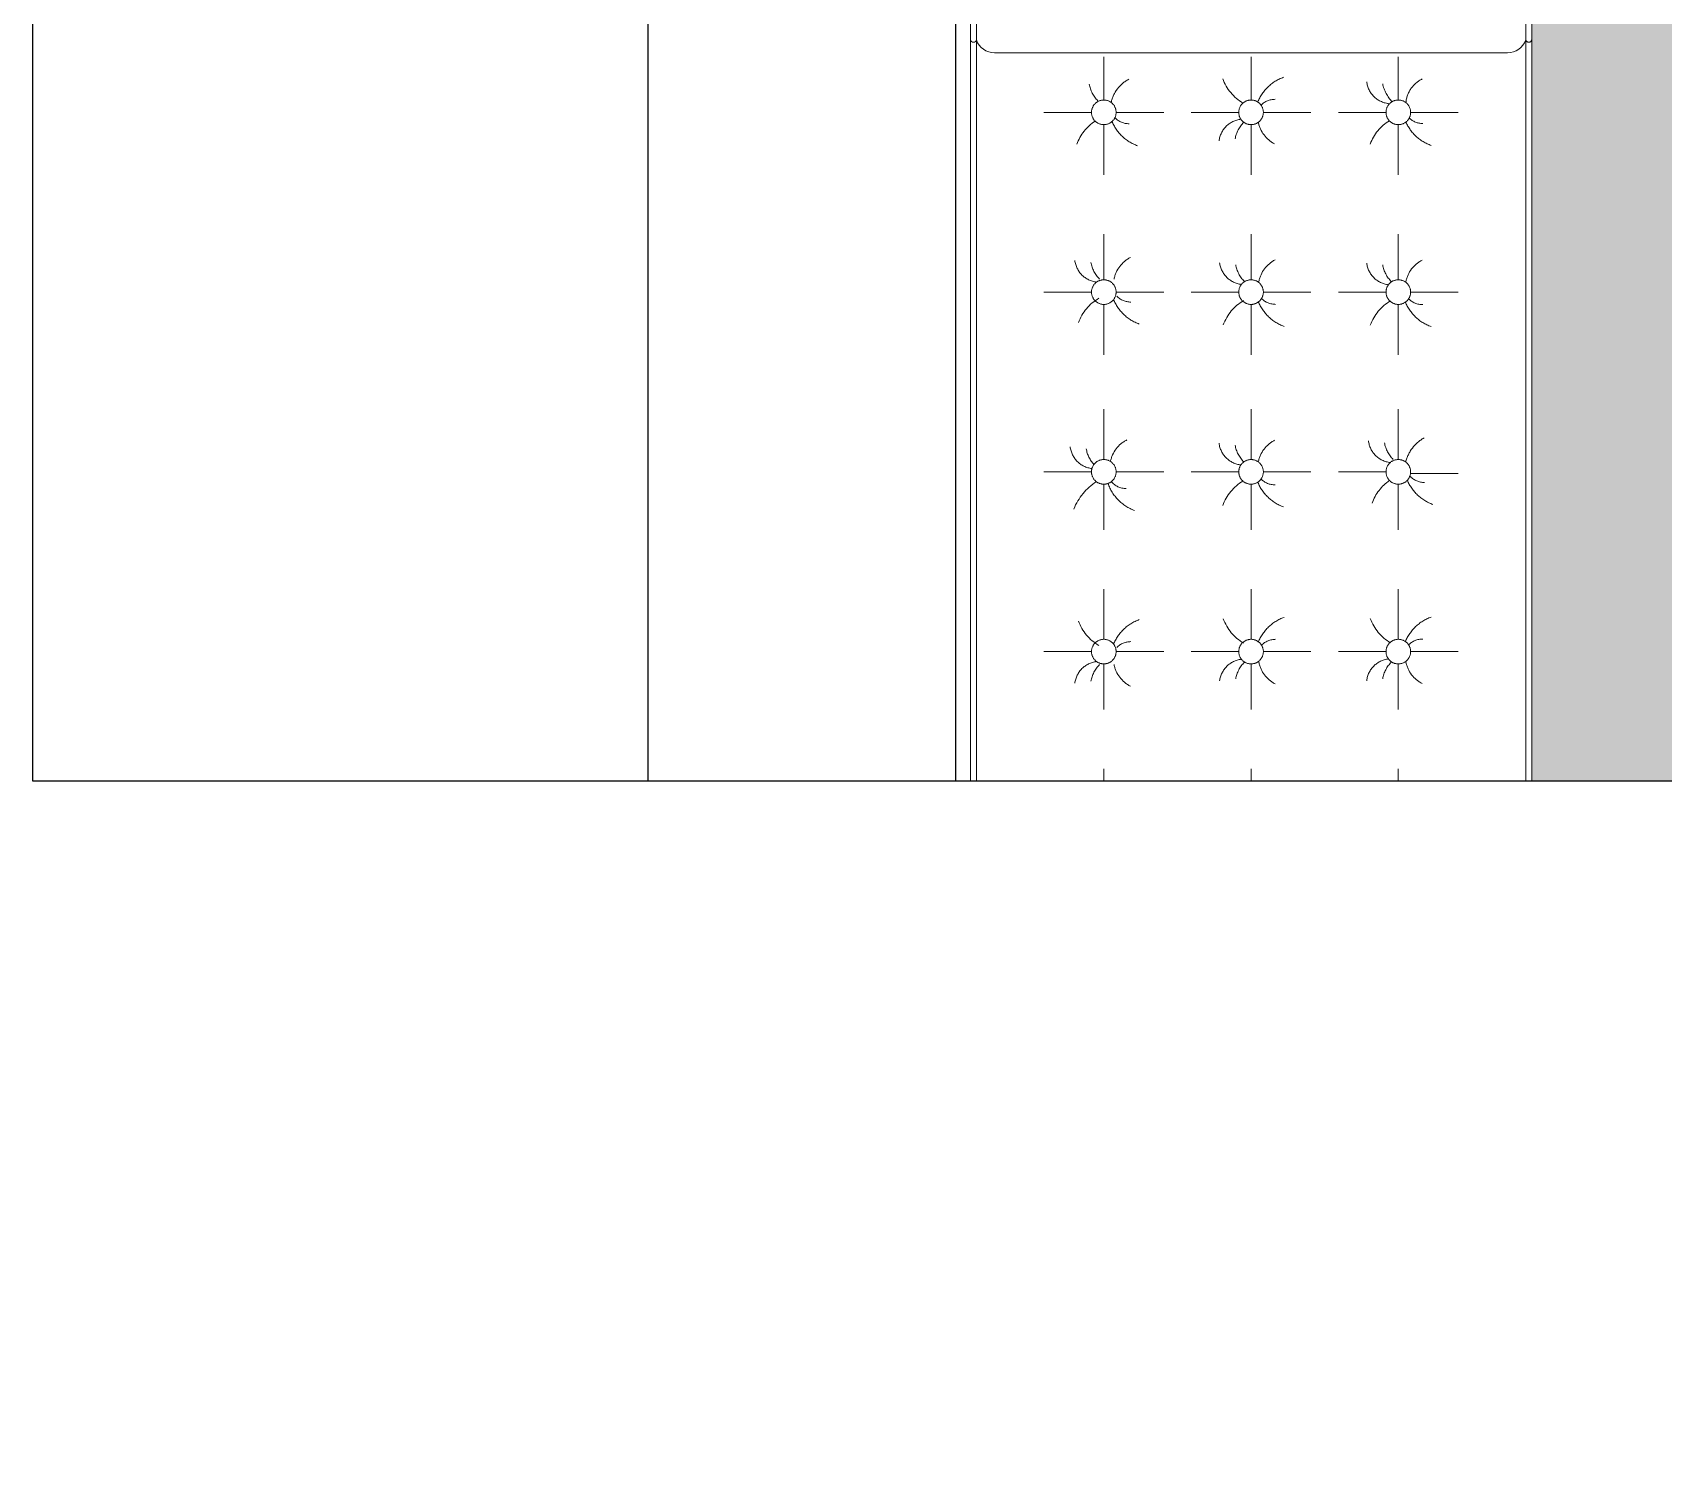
# Model space of a CAD drawing. Header units: millimetres. Extents: x 3162 to 221128, y -144913 to 11496.
# Drawn here: x 215230 to 216555, y -14023 to -12854 of the extents above; entities that cross this region are included whole.
import ezdxf
from ezdxf.xclip import XClip

# ---------------------------------------------------------------- set-up
doc = ezdxf.new("R2010")
doc.units = ezdxf.units.MM
doc.header["$LTSCALE"] = 10
doc.header["$XCLIPFRAME"] = 2
doc.linetypes.add('DASH', pattern=[8.889999999999997, 6.349999999999998, -2.54])
doc.linetypes.add('HIDDEN', pattern=[9.524999999999995, 6.349999999999998, -3.174999999999998])
for name, color, linetype, lineweight in [('FC-Hatch【平面填充】', 250, 'Continuous', 0), ('FF-【活动成品家具】', 51, 'Continuous', 0), ('Hidden【虚线】', 136, 'DASH', 0)]:
    doc.layers.add(name, color=color, linetype=linetype, lineweight=lineweight)
doc.layers.add('WALL_NEW【新建墙体】', color=4, linetype='Continuous')
doc.layers.add('WALL【墙体】', color=7, linetype='Continuous')

# ---------------------------------------------------------------- blocks, each defined once
blk = doc.blocks.new('贵妃椅22')
for p, q in [((100.0000036324782, -8.2050071342e-06), (100.0000036324782, 599.9999917949928)), ((100.0000036324782, 599.9999917949928), (228.6967198077182, 599.9999917949928)), ((127.1415681524086, 599.9999917949928), (127.1415681524086, -8.2050071342e-06)), ((228.6967198077182, 599.9999917949928), (228.6967198077182, 584.9999917949928)), ((1350.000003632478, 599.9999917949882), (1223.737496810529, 599.9999917949882)), ((1223.737496810529, 584.999991794988), (1223.737496810529, 599.9999917949882)), ((1322.858439112548, 599.9999917949882), (1322.858439112548, -8.2050116816e-06)), ((1350.000003632478, -8.2050116816e-06), (1350.000003632478, 599.9999917949882)), ((228.6967198077182, 584.9999917949928), (228.6967198077182, 584.9999917949928)), ((228.6967198077182, 584.9999917949928), (825.0000036324782, 584.9999917949916)), ((228.6967198077182, 584.9999917949928), (228.6967198077182, 576.0416467356292)), ((1223.737496810529, 584.999991794988), (825.0000036324782, 584.9999917949916)), ((1223.737496810529, 584.999991794988), (1223.737496810529, 584.999991794988)), ((1223.737496810529, 584.999991794988), (1223.737496810529, 576.0416467355955)), ((234.0454184269475, 578.9999917949928), (287.529332736769, 578.9999917949898)), ((244.8315618768392, 578.9999917949928), (825.0000036324782, 578.9999917949915)), ((1164.904883881507, 578.9999917949889), (825.0000036324782, 578.9999917949915)), ((1218.388798191299, 578.9999917949882), (1164.904883881507, 578.9999917949889)), ((244.8315618768392, 20.99999179499286), (825.0000036324782, 20.99999179499162)), ((1164.904883881507, 20.99999179498889), (825.0000036324782, 20.99999179499162)), ((1218.209409580333, 20.99999179498832), (1164.904883881507, 20.99999179498889)), ((1223.737496810529, 23.95833685438106), (1223.737496810529, 14.99999179498832)), ((243.4166595998104, 14.99999179499286), (825.0000036324782, 14.99999179499161)), ((1223.737496810529, 14.99999179498832), (825.0000036324782, 14.99999179499161)), ((1223.737496810529, 14.99999179498832), (1223.737496810529, -8.2050116816e-06)), ((100.0000036324782, -8.2050071342e-06), (228.6967198077182, -8.2050071342e-06)), ((1350.000003632478, -8.2050116816e-06), (1223.737496810529, -8.2050116816e-06))]:
    blk.add_line(p, q)
at = {"color": 8, "ltscale": 150}
for p, q in [((220.8656272984226, 39.49854962612448), (220.8656272984226, 560.5014339638903)), ((300.888512476231, 39.49854962612153), (300.888512476231, 560.5014339638874)), ((1151.545704142016, 39.49854962612051), (1151.545704142016, 560.5014339638864)), ((1231.568589319824, 39.49854962611994), (1231.568589319824, 560.5014339638858)), ((158.9225238375366, 307.4719173059886), (142.9213170051516, 298.5848980343464)), ((142.9213170051516, 298.5848980343464), (208.4273015643994, 298.5848980343464)), ((208.4273015643994, 298.5848980343464), (192.4260947319853, 289.6978787627333)), ((1256.332847183396, 307.4719173059841), (1240.331640350981, 298.5848980343419)), ((1240.331640350981, 298.5848980343419), (1314.579221293068, 298.5848980343419)), ((1314.579221293068, 298.5848980343419), (1298.578014460683, 289.6978787627288))]:
    blk.add_line(p, q, dxfattribs=at)
at = {"color": 8, "linetype": 'HIDDEN', "ltscale": 150}
for p, q in [((361.2035159748629, 462.0488822009938), (361.2035159748629, 510.4020906116345)), ((543.7103121419786, 462.0488822009948), (543.7103121419786, 510.4020906116358)), ((726.2171083091234, 462.0488822009955), (726.2171083091234, 510.4020906116365)), ((908.7239044762683, 462.0488822009941), (908.7239044762683, 510.4020906116351)), ((1091.230700643384, 462.0488822009928), (1091.230700643384, 510.4020906116335)), ((348.7035159748629, 449.5488822009938), (304.8823319837684, 449.5488822009938)), ((373.7035159748629, 449.5488822009938), (424.7400670897332, 449.5488822009938)), ((531.2103121419786, 449.5488822009948), (484.8364024954499, 449.5488822009948)), ((556.2103121419786, 449.5488822009948), (607.246863256878, 449.5488822009948)), ((713.7171083091234, 449.5488822009955), (667.3431986625948, 449.5488822009955)), ((738.7171083091234, 449.5488822009955), (789.7536594240227, 449.5488822009955)), ((896.2239044762683, 449.5488822009941), (845.1873533613689, 449.5488822009941)), ((921.2239044762683, 449.5488822009941), (967.597814122797, 449.5488822009941)), ((1078.730700643384, 449.5488822009928), (1027.694149528513, 449.5488822009928)), ((1103.730700643384, 449.5488822009928), (1147.551884634507, 449.5488822009928)), ((361.2035159748629, 437.0488822009938), (361.2035159748629, 388.7585788787691)), ((543.7103121419786, 437.0488822009948), (543.7103121419786, 388.7585788787702)), ((726.2171083091234, 437.0488822009955), (726.2171083091234, 388.7585788787709)), ((908.7239044762683, 437.0488822009941), (908.7239044762683, 388.7585788787695)), ((1091.230700643384, 437.0488822009928), (1091.230700643384, 388.7585788787682)), ((361.2035159748629, 312.4999917949899), (361.2035159748629, 360.7902951172147)), ((543.7103121419786, 312.4999917949909), (543.7103121419786, 360.7902951172156)), ((726.2171083091234, 312.4999917949916), (726.2171083091234, 360.7902951172162)), ((908.7239044762683, 312.4999917949903), (908.7239044762683, 360.7902951172149)), ((1091.230700643384, 312.4999917949889), (1091.230700643384, 360.7902951172135)), ((348.7035159748629, 299.9999917949899), (304.8823319837684, 299.9999917949899)), ((373.7035159748629, 299.9999917949899), (424.7400670897332, 299.9999917949899)), ((531.2103121419786, 299.9999917949909), (484.8364024954499, 299.9999917949909)), ((556.2103121419786, 299.9999917949909), (607.246863256878, 299.9999917949909)), ((713.7171083091234, 299.9999917949916), (667.3431986625948, 299.9999917949916)), ((738.7171083091234, 299.9999917949916), (789.7536594240227, 299.9999917949916)), ((896.2239044762683, 299.9999917949903), (845.1873533613689, 299.9999917949903)), ((921.2239044762683, 299.9999917949903), (967.597814122797, 299.9999917949903)), ((1078.730700643384, 299.9999917949889), (1027.694149528513, 299.9999917949889)), ((1103.730700643384, 299.9999917949889), (1147.551884634507, 299.9999917949889)), ((361.2035159748629, 287.4999917949899), (361.2035159748629, 239.1467833843781)), ((543.7103121419786, 287.4999917949909), (543.7103121419786, 239.1467833843791)), ((726.2171083091234, 287.4999917949916), (726.2171083091234, 239.1467833843798)), ((908.7239044762683, 287.4999917949903), (908.7239044762683, 239.1467833843784)), ((1091.230700643384, 287.4999917949889), (1091.230700643384, 239.146783384377)), ((361.2035159748629, 162.951101388986), (361.2035159748629, 211.2414047112106)), ((543.7103121419786, 162.951101388987), (543.7103121419786, 211.2414047112117)), ((726.2171083091234, 162.9511013889877), (726.2171083091234, 211.2414047112123)), ((908.7239044762683, 162.9511013889863), (908.7239044762683, 211.241404711211)), ((1091.230700643384, 162.9511013889849), (1091.230700643384, 211.2414047112096)), ((348.7035159748629, 150.451101388986), (304.8823319837684, 150.451101388986)), ((373.7035159748629, 150.451101388986), (424.7400670897332, 150.451101388986)), ((531.2103121419786, 150.451101388987), (484.8364024954499, 150.451101388987)), ((556.2103121419786, 150.451101388987), (607.246863256878, 150.451101388987)), ((713.7171083091234, 150.4511013889877), (667.3431986625948, 150.4511013889877)), ((738.7171083091234, 150.4511013889877), (789.7536594240227, 150.4511013889877)), ((896.2239044762683, 150.4511013889863), (845.1873533613689, 150.4511013889863)), ((921.2239044762683, 150.4511013889863), (967.597814122797, 150.4511013889863)), ((1078.730700643384, 150.4511013889849), (1027.694149528513, 150.4511013889849)), ((1103.730700643384, 150.4511013889849), (1147.551884634507, 150.4511013889849)), ((361.2035159748629, 137.951101388986), (361.2035159748629, 89.59789297837416)), ((543.7103121419786, 137.951101388987), (543.7103121419786, 89.59789297837517)), ((724.5649735218323, 137.9511013889877), (724.5649735218323, 89.59789297837585)), ((908.7239044762683, 137.9511013889863), (908.7239044762683, 89.59789297837446)), ((1091.230700643384, 137.9511013889849), (1091.230700643384, 89.59789297837312))]:
    blk.add_line(p, q, dxfattribs=at)
at = {"linetype": 'HIDDEN', "ltscale": 150}
for p, q in [((228.6967198077182, 23.95833685438561), (228.6967198077182, 14.99999179499286)), ((234.2248070379137, 20.99999179499286), (287.529332736769, 20.99999179498991)), ((243.4166595998104, 14.99999179499286), (228.6967198077182, 14.99999179499286)), ((228.6967198077182, 14.99999179499286), (228.6967198077182, -8.2050071342e-06))]:
    blk.add_line(p, q, dxfattribs=at)
for points in [[(234.2248070379137, 584.9999917949928), (234.2248070379137, 584.9999917949928), (287.529332736769, 584.9999917949898)], [(1218.209409580333, 584.999991794988), (1218.209409580333, 584.999991794988), (1164.904883881507, 584.9999917949888)], [(1164.904883881507, 14.99999179498888), (1164.904883881507, 14.99999179498888), (1218.209409580333, 14.99999179498832)]]:
    blk.add_lwpolyline(points)
blk.add_lwpolyline([(287.529332736769, 14.99999179498991), (287.529332736769, 14.99999179498991), (234.2248070379137, 14.99999179499286)], dxfattribs=at)
at = {"color": 8, "linetype": 'HIDDEN', "ltscale": 150}
for centre in [(361.2035159748629, 449.5488822009938), (543.7103121419786, 449.5488822009948), (726.2171083091234, 449.5488822009955), (908.7239044762683, 449.5488822009941), (1091.230700643384, 449.5488822009928), (361.2035159748629, 299.9999917949899), (543.7103121419786, 299.9999917949909), (726.2171083091234, 299.9999917949916), (908.7239044762683, 299.9999917949903), (1091.230700643384, 299.9999917949889), (361.2035159748629, 150.451101388986), (543.7103121419786, 150.451101388987), (726.2171083091234, 150.4511013889877), (908.7239044762683, 150.4511013889863), (1091.230700643384, 150.4511013889849)]:
    blk.add_circle(centre, 12.5, dxfattribs=at)
for centre, radius, start, end in [((235.4368311103899, 581.9999917949928), 3.235583773026221, 111.9991034623336, 248.0008965376664), ((287.0747452233627, 581.9999917949898), 3.034246167886228, 278.6164334209618, 81.3835665790382), ((1165.359471394913, 581.9999917949888), 3.034246167886228, 98.61643342096178, 261.3835665790382), ((1216.997385507857, 581.9999917949882), 3.235583773026221, 291.9991034623337, 68.00089653766639), ((1216.64356435975, 17.99999179498832), 3.384061355060337, 297.5622358154118, 62.4377641845882)]:
    blk.add_arc(centre, radius, start, end)
at = {"color": 8, "ltscale": 150}
for centre, start, end in [((241.0101216146722, 560.0933773177704), 110.2224802992624, 178.8395476071204), ((280.7440181600104, 560.0933773177676), 1.160452392879584, 69.77751970073757), ((1171.690198458265, 560.0933773177663), 110.2224802992624, 178.8395476071204), ((1211.424095003575, 560.093377317766), 1.160452392879584, 69.77751970073757), ((1171.690198458265, 39.90660627221121), 181.1604523928796, 249.7775197007376), ((1211.424095003575, 39.90660627221064), 290.2224802992624, 358.8395476071204)]:
    blk.add_arc(centre, 20.14862678901738, start, end, dxfattribs=at)
at = {"color": 8, "linetype": 'HIDDEN', "ltscale": 150}
for centre, radius, start, end in [((389.9548483873659, 458.5843781368457), 25.2181436981035, 96.8605540097, 173.3872954696859), ((754.6214622926201, 458.6864544938743), 25.2181436981035, 96.8605540097, 173.3872954696859), ((293.3380913412548, 410.9146440346376), 75.464139832116, 38.78260823803375, 66.19467836445367), ((390.7291564954503, 435.6189471406977), 32.25547185630295, 100.3350618777534, 132.5442571210974), ((508.5212825018679, 453.9563004184175), 25.2181436981035, 6.612704530314093, 83.1394459903), ((591.1259342182602, 430.5418509918682), 47.71302712954682, 110.1645401548422, 149.5652617573926), ((665.4753591593471, 423.9485984431539), 60.6386156025848, 33.13639803045861, 67.72117765327297), ((755.3957704009372, 435.721023497086), 32.25547185697119, 100.3350618793938, 132.3103092752914), ((861.3082823999865, 430.5418509918675), 47.71302712954682, 30.43473824260738, 69.83545984515783), ((943.9129341163788, 453.9563004184168), 25.2181436981035, 96.8605540097, 173.3872954696859), ((1042.314996975765, 432.2650340237877), 47.71302712856114, 33.06424156534318, 69.83545984515783), ((1125.693956799747, 432.714052453316), 32.25547185628187, 100.3350618777534, 134.7988788103394), ((507.7469743937837, 430.9908694222404), 32.2554718563123, 45.20112118966056, 79.66493812224662), ((944.6872422244924, 430.9908694222398), 32.2554718563123, 100.3350618777534, 134.7988788103394), ((364.303967637039, 403.0886741586725), 44.58493567132732, 109.3862289913926, 160.2225397564872), ((364.4285179375438, 426.8192420089326), 19.74867822525309, 131.0371020829639, 180.2276435435467), ((361.8832347397693, 412.9527348862318), 31.4354297451858, 26.92852908580685, 71.74712041835284), ((536.5928961494938, 408.3246571677747), 31.43542974518876, 101.2702423891354, 153.0714709141931), ((533.5519839765038, 422.0924689715332), 20.24416143612741, 0.05725987490869411, 44.87651846896716), ((534.1321722622669, 398.4358334243017), 44.63094782655335, 19.7900035330675, 67.69562033608902), ((728.8478038478934, 403.2667762906656), 44.44368560004056, 108.894530073207, 160.261211591933), ((728.9164544937667, 426.9568986464308), 19.57017729823137, 130.1018588686223, 180.3338898793656), ((730.5914469716953, 411.965229358875), 31.43542974518876, 26.92852908580685, 78.7297576108646), ((918.3020443560091, 398.435833424301), 44.63094782655335, 112.304379663911, 160.2099964669325), ((918.882232641743, 422.0924689715323), 20.24416143612741, 135.1234815310327, 179.9427401250913), ((915.841320468782, 408.3246571677738), 31.43542974518876, 26.92852908580685, 78.7297576108646), ((1099.308758931263, 400.1590164553771), 44.63094782655335, 112.304379663911, 160.2099964669325), ((1099.888947217027, 423.8156520025793), 20.24416143612741, 135.1234815310327, 179.9427401250913), ((1093.33900230535, 407.1160350578128), 35.90636358015946, 28.56394392531509, 77.2040642307268), ((392.5783812804439, 307.8779023567332), 25.2181436981035, 96.8605540097, 173.3872954696859), ((510.8850721464257, 306.8837574067012), 25.2181436981035, 6.612704530314093, 83.1394459903), ((758.2595264041737, 307.4574662100075), 25.2181436981035, 96.8605540097, 173.3872954696859), ((941.549144471821, 306.8837574067005), 25.2181436981035, 96.8605540097, 173.3872954696859), ((1059.188282548362, 307.4574662100048), 25.2181436981035, 6.612704530314093, 83.1394459903), ((309.9737295640516, 284.463452930213), 47.71302712954682, 30.43473824260738, 69.83545984515783), ((393.3526893885282, 284.9124713605852), 32.2554718563123, 100.3350618777534, 134.7988788103394), ((510.1107640383416, 283.9183264105242), 32.2554718563123, 45.20112118966056, 79.66493812224662), ((593.4897238628182, 283.4693079801519), 47.71302712954682, 110.1645401548422, 149.5652617573926), ((675.6548746877816, 284.0430167834874), 47.71302712954682, 30.43473824260738, 69.83545984515783), ((759.0338345122873, 284.4920352138597), 32.2554718563123, 100.3350618777534, 134.7988788103394), ((858.9444927554287, 283.4693079801512), 47.71302712954682, 30.43473824260738, 69.83545984515783), ((942.3234525799344, 283.9183264105235), 32.2554718563123, 100.3350618777534, 134.7988788103394), ((1058.413974440249, 284.4920352138569), 32.2554718563123, 45.20112118966056, 79.66493812224662), ((1141.792934264755, 284.0430167834846), 47.71302712954682, 110.1645401548422, 149.5652617573926), ((366.9674915200449, 252.3574353626464), 44.63094782655335, 112.304379663911, 160.2099964669325), ((367.547679805808, 276.0140709098487), 20.24416143612741, 135.1234815310327, 179.9427401250913), ((364.5067676328181, 262.2462591060903), 31.43542974518876, 26.92852908580685, 78.7297576108646), ((538.9566857940516, 261.2521141560584), 31.43542974518876, 101.2702423891354, 153.0714709141931), ((535.9157736210618, 275.0199259598168), 20.24416143612741, 0.05725987490869411, 44.87651846896716), ((536.4959619068248, 251.3632904125854), 44.63094782655335, 19.7900035330675, 67.69562033608902), ((732.6486366438039, 251.9369992159208), 44.63094782655335, 112.304379663911, 160.2099964669325), ((733.228824929538, 275.5936347631522), 20.24416143612741, 135.1234815310327, 179.9427401250913), ((730.1879127565771, 261.8258229593938), 31.43542974518876, 26.92852908580685, 78.7297576108646), ((915.938254711451, 251.3632904125846), 44.63094782655335, 112.304379663911, 160.2099964669325), ((916.518442997185, 275.0199259598161), 20.24416143612741, 135.1234815310327, 179.9427401250913), ((913.4775308242238, 261.2521141560577), 31.43542974518876, 26.92852908580685, 78.7297576108646), ((1087.259896195959, 261.8258229593911), 31.43542974518876, 101.2702423891354, 153.0714709141931), ((1084.218984022969, 275.5936347631494), 20.24416143612741, 0.05725987490869411, 44.87651846896716), ((1084.799172308732, 251.936999215918), 44.63094782655335, 19.7900035330675, 67.69562033608902), ((511.1749835936934, 157.5583114709017), 25.2181436981035, 6.612704530314093, 83.1394459903), ((941.2592330245534, 157.558311470901), 25.2181436981035, 96.8605540097, 173.3872954696859), ((1125.209341455105, 157.5583114708996), 25.2181436981035, 96.8605540097, 173.3872954696859), ((295.9271516272274, 101.2842570985085), 82.62620541886604, 44.67844988720389, 65.6545975206102), ((396.1458303466788, 155.1890025363536), 25.2181436981035, 96.8605540097, 173.3872954696859), ((510.4006754856092, 134.5928804747537), 32.2554718563123, 45.20112118966056, 79.66493812224662), ((593.7796353101147, 134.1438620443815), 47.71302712954682, 110.1645401548422, 149.5652617573926), ((678.0921685451758, 132.3385437357664), 47.71302713765583, 34.46683043536547, 69.83545984301767), ((760.6968202657007, 155.7529931694461), 25.2181436981035, 96.8605540097, 173.3872954696859), ((858.6545813081611, 134.1438620443808), 47.71302712954682, 30.43473824260738, 69.83545984515783), ((942.0335411326377, 134.5928804747531), 32.2554718563123, 100.3350618777534, 134.7988788103394), ((1044.243135400174, 136.980050112469), 44.48940706149359, 30.41456067917354, 70.55710956903991), ((1127.280234218866, 130.8168412039803), 36.20779973736176, 101.2815643210634, 134.2339937721485), ((396.9201384547631, 132.2235715401766), 32.2554718563123, 100.3350618777534, 134.7988788103394), ((761.471128373785, 132.787562173269), 32.2554718563123, 100.3350618777534, 134.7988788103394), ((370.5349405862798, 99.66853554226692), 44.63094782655335, 112.304379663911, 160.2099964669325), ((366.9241357944847, 124.1597296386317), 16.07379912657035, 119.5242607257933, 182.9039485935355), ((361.1561512258486, 103.7772992433747), 40.27175786120835, 29.80406885123204, 75.71701141313329), ((539.2465972413193, 111.926668220288), 31.43542974518876, 101.2702423891354, 153.0714709141931), ((536.2056850683293, 125.6944800240463), 20.24416143612741, 0.05725987490869411, 44.87651846896716), ((536.7858733540924, 102.0378444768149), 44.63094782655335, 19.7900035330675, 67.69562033608902), ((735.0859305082703, 100.2325261735258), 44.63094782994018, 112.9634539223697, 160.2099964669325), ((735.666118791065, 123.8891617225616), 20.24416143612741, 135.1234815310327, 179.9427401250913), ((727.0855019879817, 105.4929136163572), 38.50459661231614, 29.33652004971296, 76.33200405563072), ((915.6483432641832, 102.0378444768142), 44.63094782655335, 112.304379663911, 160.2099964669325), ((916.2285315499176, 125.6944800240457), 20.24416143612741, 135.1234815310327, 179.9427401250913), ((913.1876193769276, 111.9266682202873), 31.43542974518876, 26.92852908580685, 78.7297576108646), ((1099.598451692261, 102.0378444783263), 44.63094782372681, 114.1122750804674, 160.2099964690661), ((1098.72911139176, 125.983126760896), 18.79653932560536, 134.715790123796, 180.8182136225818), ((1098.223468006908, 112.8338067212597), 30.05826268830983, 26.32413102590885, 84.54431419409515), ((241.0101216146722, 39.90660627221519), 20.14862678901738, 181.1604523928796, 249.7775197007376), ((280.7440181600104, 39.90660627221223), 20.14862678901738, 290.2224802992624, 358.8395476071204)]:
    blk.add_arc(centre, radius, start, end, dxfattribs=at)
at = {"linetype": 'HIDDEN', "ltscale": 150}
for centre, radius, start, end in [((235.7906522584963, 17.99999179499286), 3.384061355060337, 117.5622358154118, 242.4377641845882), ((287.0201074712968, 17.99999179498991), 3.042911495750919, 279.6336639656164, 80.36633603438355), ((1165.41410914695, 17.99999179498889), 3.042911495750919, 99.63366396561645, 260.3663360343836)]:
    blk.add_arc(centre, radius, start, end, dxfattribs=at)
blk = doc.blocks.new('海龙_05091009')
at = {"layer": 'FC-Hatch【平面填充】'}
h = blk.add_hatch(dxfattribs=at)
h.set_pattern_fill('AR-SAND', color=256, scale=2.5)
h.set_pattern_definition([(37.50000000000001, (-3374.999999999993, -1675), (-4.000078239960113, 122.3533093323356), [0, -96.52, 0, -107.95, 0, -103.1875]), (7.499999999999999, (-3374.999999999993, -1675), (112.3808207845006, 179.2062751420886), [0, -52.07, 0, -86.995, 0, -33.33750000000001]), (327.5, (-3453.104999999996, -1675), (197.7480925603645, 0.3592961696364405), [0, -31.75, 0, -114.3, 0, -149.225]), (317.5, (-3453.104999999996, -1675), (190.8891131180743, 55.73233081430408), [0, -15.875, 0, -74.92999999999998, 0, -85.72499999999998])])
h.paths.add_polyline_path([(1175, -259.9775265478675), (1174.999999999978, 75.04494690475984), (1174.999999999978, 1075.000000000014), (1174.999999999978, 1194.999999999996), (1073.989994542426, 1194.999999999996), (1073.989994542426, 1206.999999999996), (754.9999999999854, 1207), (289.7333247738497, 1207), (277.9573729401818, 1207), (277.9573729401818, 1195), (174.9999999999854, 1195), (174.9999999999854, 1675), (-209.9999999999927, 1675), (-209.9999999999927, 1225), (-584.9999999999927, 1225), (-584.9999999999927, 1125), (-1334.999999999993, 1125), (-1334.999999999993, 1225), (-1709.999999999993, 1225), (-1709.999999999993, 1675), (-1895.000000001273, 1675), (-1895.000000001331, 1075.000000003365), (-3095.000000000109, 1075.000000003365), (-3174.999999999994, 1074.999999999993), (-3174.999999999994, 1675), (-3374.999999999993, 1675), (-3374.999999999993, 800), (-3374.999999999993, -800.0000000000073), (-3374.999999999993, -1674.999999999993), (-3174.999999999994, -1674.999999999993), (-3174.999999999994, -1074.999999999993), (-3094.999999999993, -1074.999999999993), (-3094.999999999993, -1674.999999999993), (-2509.999999999994, -1674.999999999993), (-2509.999999999994, -1255.000000000014, -0.2666666666666654), (-1909.999999999993, -1255.000000000014), (-1909.999999999993, -1675), (-1859.999999999993, -1675), (-1859.999999999993, 325), (-807.9443794633335, 325, -0.0829619080701777), (-741.2806307262144, 535.6082090783018), (-746.4526745225447, 538.7906078367523), (-740.3093443774777, 537.5029942471155, -0.0676040327796236), (-636.907743844029, 685.3611857642572), (-641.029393316865, 689.8209732605354), (-635.4612685072861, 686.923657238367, -0.0676040327796258), (-496.0024171537441, 801.4014479698126), (-498.7679884170356, 806.8078621675741), (-494.1880312875073, 802.5157243878275, -0.0676040327796106), (-329.0149541370192, 875.1228202960447), (-330.2193374217168, 881.0748921868), (-326.9672224407623, 875.706260873485, -0.1366377528075043), (32.65171954385005, 877.2826912150557), (34.71527211875218, 882.9940351601178), (34.7044876002401, 876.7172256424711, -0.0676040327796336), (200.5077675359789, 805.5610020625135), (204.035700139073, 810.5038140594188), (202.331852598727, 804.4626752937181, -0.0676040327796243), (342.7889777781893, 691.2119279323015), (347.5196397874461, 695.0196222269988), (344.2490958027847, 689.6621978392502, -0.0676040327796399), (448.9430038000572, 542.7162165404334), (454.5255436557127, 545.1063938662373), (449.930864512251, 540.8300195145422, -0.0676040327796321), (511.0968871138974, 371.0871154781635), (517.1172733732674, 371.8825073171065), (511.5392254038088, 369.0043421240625, -0.0676040327796099), (524.6409585294022, 189.0535700204345), (530.6526866850327, 188.1951857984676), (524.5049681896269, 186.9286901097584, -0.0676040327796234), (488.5707162296966, 10.11617548570939), (494.127923906024, 7.667677633759012), (487.866483041631, 8.106781640784902, -0.0676040327796205), (405.5613250757887, -152.454100157407), (410.2518596021109, -156.3111177548489), (404.3410787933098, -154.1989803875112, -0.067604032779623), (281.7692118668201, -286.6001632740481), (285.2451977550373, -291.579643266421), (280.123452574473, -287.9511201049354, -0.0676040327796235), (126.3754713283051, -382.3730140402222), (128.3791106066273, -388.1056511760289), (124.4262574639651, -383.2298531839551, -0.0676040327796108), (-49.0950536830278, -432.6696182462329), (-48.71236177378159, -438.7302490543188), (-51.20315784414561, -432.9687918633209, -0.0033102513488365), (-59.99999999999272, -434.1436221859366), (-59.99999999999272, -1675), (-9.999999999992724, -1675), (-9.999999999992724, -1255.000000000014, -0.2666666666666654), (590.0000000000073, -1255.000000000014), (590.0000000000073, -1674.999999999996), (1174.999999999978, -1674.999999999996), (1174.999999999978, -1459.977526547634)])
h.paths.add_polyline_path([(-2268.75263337847, 530.6928188503407, -0.0425409077106586), (-2719.564731360595, 529.9670320907059, -0.3926926283028841), (-2742.847185532985, 555.51717163594, -0.0540132978804107), (-2733.253124120049, 637.1861347588965, -0.1043875862949472), (-2775.572007571465, 953.7108372411167, -0.0804153247872458), (-2773.909922951731, 961.6565640474292), (-2766.138984126789, 988.2983255126054), (-2766.242290633956, 1052.465689578665), (-2223.757709367659, 1053.339064823336), (-2223.654402860433, 989.1717007573062), (-2215.797720518342, 962.5550990437912, -0.0804153247678433), (-2214.110060071172, 954.6147651750326, -0.1043875862954867), (-2255.40954633891, 637.9554409587945, -0.0540132978977461), (-2245.552568787112, 556.3177930882666, -0.3926926280040245)], flags=16)
at = {"layer": 'WALL【墙体】'}
for p, q in [((-3624.999999999995, 1925), (3375.000000000007, 1925)), ((-3374.999999999993, 1675), (3375.000000000007, 1675.000000000003))]:
    blk.add_line(p, q, dxfattribs=at)
at = {"layer": 'FF-【活动成品家具】', "xscale": 0.8, "yscale": 0.8, "zscale": 0.8}
blk.add_blockref('贵妃椅22', (94.99999709400437, 1195.000006564005), dxfattribs=at)

msp = doc.modelspace()

# ---------------------------------------------------------------- linework, layer by layer
at = {"layer": 'Hidden【虚线】'}
msp.add_lwpolyline([(220079.5689371614, -13461.73938295653), (220079.5689371614, -11961.73938295652), (215229.5689371614, -11961.73938295652), (215229.5689371614, -13461.73938295653)], close=True, dxfattribs=at)

# ---------------------------------------------------------------- block references
at = {"layer": 'WALL_NEW【新建墙体】'}
ref = msp.add_blockref('海龙_05091009', (217654.5689569607, -13886.73938879368), dxfattribs=dict(at, rotation=89.99999999999999))
XClip(ref).set_block_clipping_path([(425.0000058371443, -2424.9999802006896), (1925.000005837137, 2425.0000197993104)])

doc.saveas('drawing.dxf')
